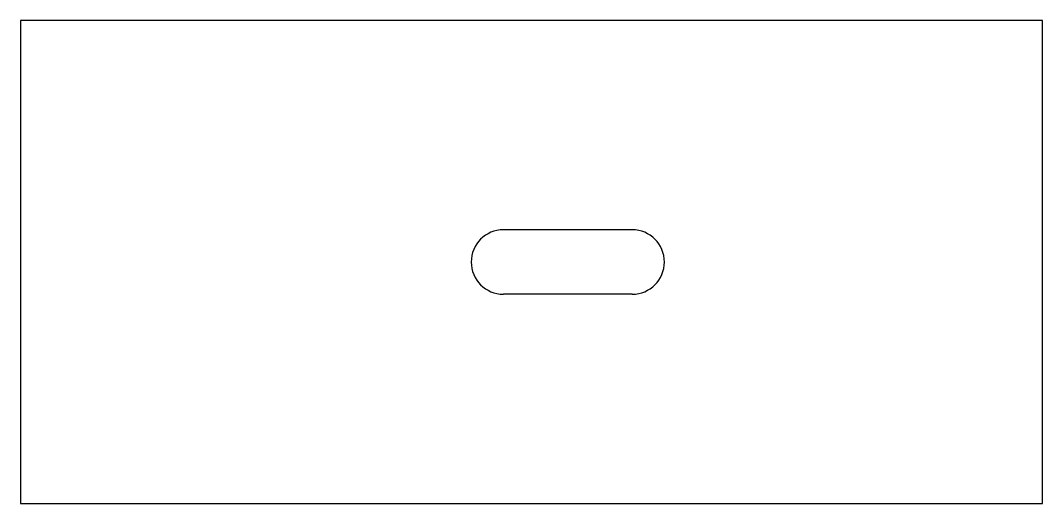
# Model space of a CAD drawing. Header units: millimetres. Extents: x 0 to 133, y 0 to 63.
import ezdxf

# ---------------------------------------------------------------- set-up
doc = ezdxf.new("R2010")
doc.units = ezdxf.units.MM
doc.layers.add('CUT', color=7, linetype='Continuous')

msp = doc.modelspace()

# ---------------------------------------------------------------- linework, layer by layer
at = {"layer": 'CUT'}
for p, q in [((133.33, 63), (0, 63)), ((0, 63), (0, 0)), ((133.33, 0), (133.33, 63)), ((79.8, 35.7), (63, 35.7)), ((79.8, 27.3), (63, 27.3)), ((0, 0), (133.33, 0))]:
    msp.add_line(p, q, dxfattribs=at)
for centre, start, end in [((63, 31.5), 90, 270), ((79.8, 31.5), 0, 90), ((79.8, 31.5), -90, 0)]:
    msp.add_arc(centre, 4.2, start, end, dxfattribs=at)

doc.saveas('drawing.dxf')
